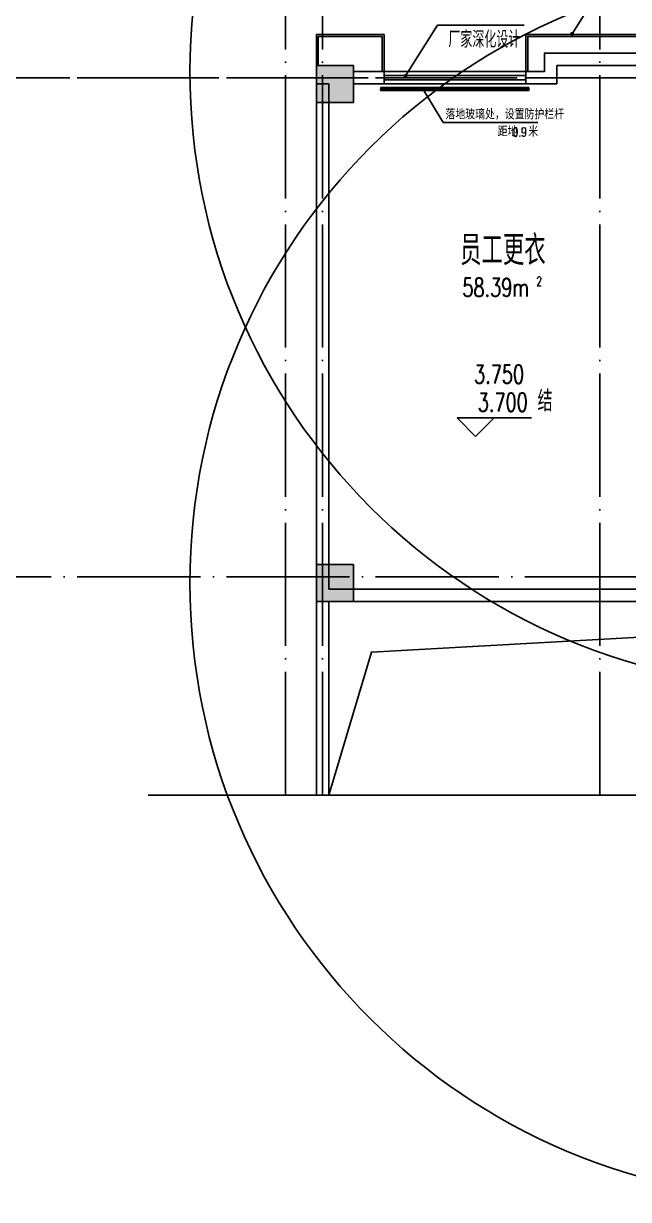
# Model space of a CAD drawing. Extents: x -1313754 to 847533, y 489853 to 941203.
# Drawn here: x -118704 to -108891, y 813619 to 832699 of the extents above; entities that cross this region are included whole.
import ezdxf

# ---------------------------------------------------------------- set-up
doc = ezdxf.new("R2010")
doc.units = 0
doc.header["$LTSCALE"] = 1000
doc.header["$MEASUREMENT"] = 0
doc.linetypes.add('DOTE', pattern=[2.42, 2, -0.2, 0.02, -0.2])
for name, color, linetype in [('A-AXIS-DOTE', 14, 'DOTE'), ('A-AXIS-SYMB', 3, 'Continuous'), ('A-CURTAIN', 134, 'Continuous'), ('A-HATCH-2', 251, 'Continuous'), ('A-HRAIL', 173, 'Continuous'), ('A-LIN-V', 9, 'Continuous'), ('A-WINDOW', 140, 'Continuous'), ('AS-COLN', 6, 'Continuous'), ('AS-WALL', 40, 'Continuous'), ('AS-结构边线层', 200, 'Continuous'), ('DIM_SYMB', 3, 'Continuous'), ('PUB_HATCH', 8, 'Continuous'), ('PUB_TEXT', 7, 'Continuous'), ('SB_ZF消火栓', 10, 'Continuous'), ('建-房间', 7, 'Continuous'), ('建-标高', 3, 'Continuous'), ('建-窗', 4, 'Continuous')]:
    doc.layers.add(name, color=color, linetype=linetype)
doc.styles.add('_TCH_DIM', font='SIMPLEX', dxfattribs={"bigfont": 'GBCBIG'})
doc.styles.add('A-AREA', font='SIMPLEX', dxfattribs={"bigfont": 'GBCBIG'})
doc.styles.add('A-STANDARD', font='SIMPLEX', dxfattribs={"bigfont": 'GBCBIG'})

# ---------------------------------------------------------------- blocks, each defined once
blk = doc.blocks.new('dote')
at = {"layer": 'A-AXIS-DOTE'}
for p, q in [((106282.2, 15360), (106282.2, 36662.3)), ((111382.2, 15360), (111382.2, 36662.3)), ((106882.2, 15360), (106882.2, 36400)), ((76282.2, 27000), (124536.4, 27000)), ((76282.2, 18900), (124441.5, 18900))]:
    blk.add_line(p, q, dxfattribs=at)
blk = doc.blocks.new('43243')
at = {"layer": 'AS-结构边线层'}
blk.add_lwpolyline([(-113954, 832020), (-113354, 832020), (-113354, 831920), (-112854, 831920), (-112854, 831720), (-110554, 831720), (-110554, 831920), (-110254, 831920), (-110254, 832220), (-98354, 832220), (-98354, 823320), (-113954, 823320), (-113954, 832020)], close=True, dxfattribs=at)
blk = doc.blocks.new('A$C5D961328')
at = {"layer": 'A-LIN-V', "ltscale": 500}
blk.add_circle((350, 40), 10001, dxfattribs=at)
blk = doc.blocks.new('234243242332')
at = {"layer": 'SB_ZF消火栓', "xscale": -1, "rotation": 180}
blk.add_blockref('A$C5D961328', (-106354, 831960), dxfattribs=at)
at = {"layer": 'SB_ZF消火栓'}
blk.add_blockref('A$C5D961328', (-106354, 823580), dxfattribs=at)
blk = doc.blocks.new('w4324323333')
at = {"layer": 'AS-COLN'}
for p, q in [((-113354, 832020), (-113954, 832020)), ((-113954, 832020), (-113954, 831420)), ((-113354, 831420), (-113354, 832020)), ((-113954, 831420), (-113354, 831420)), ((-113354, 823920), (-113954, 823920)), ((-113954, 823920), (-113954, 823320)), ((-113354, 823320), (-113354, 823920)), ((-113954, 823320), (-113354, 823320))]:
    blk.add_line(p, q, dxfattribs=at)
blk = doc.blocks.new('WINDOW2DLIB$DYNSTYLE$00000005')
at = {"color": 0}
for points in [[(-0.5, 0.5), (-0.5, -0.5)], [(-0.5, 0.5), (0.5, 0.5)], [(0.5, -0.5), (0.5, 0.5)], [(0.5, 0.1667), (-0.5, 0.1667)], [(0.5, -0.1667), (-0.5, -0.1667)], [(-0.5, -0.5), (0.5, -0.5)]]:
    blk.add_lwpolyline(points, dxfattribs=at)
blk = doc.blocks.new('99平面图例外参$0$$LinePat$圆环')
for points in [[(0, 150), (300, 150)], [(0, 0), (300, 0)], [(0, -150), (300, -150)]]:
    blk.add_lwpolyline(points)
at = {"color": 0}
blk.add_circle((150, 0), 150, dxfattribs=at)

msp = doc.modelspace()

# ---------------------------------------------------------------- hatches: boundary and pattern name
at = {"layer": 'PUB_HATCH'}
for points in [[(-113954.2, 831420), (-113354.2, 831420), (-113354.2, 832020), (-113954.2, 832020)], [(-113954.2, 823320), (-113354.2, 823320), (-113354.2, 823920), (-113954.2, 823920)]]:
    msp.add_hatch(color=256, dxfattribs=at).paths.add_polyline_path(points)

# ---------------------------------------------------------------- linework, layer by layer
at = {"layer": 'A-AXIS-DOTE'}
msp.add_line((-144154.2, 831820), (-109248.5, 831820), dxfattribs=at)
at = {"layer": 'A-AXIS-SYMB'}
for p, q in [((-109806.5, 832530), (-109292.3, 833350)), ((-112505.8, 831850), (-111991.6, 832670)), ((-111991.6, 832670), (-110581.6, 832670))]:
    msp.add_line(p, q, dxfattribs=at)
at = {"layer": 'A-AXIS-SYMB', "const_width": 32}
for points in [[(-109815, 832516.4, 1), (-109798, 832543.6, 1)], [(-112514.3, 831836.4, 1), (-112497.3, 831863.6, 1)]]:
    msp.add_lwpolyline(points, format="xyb", close=True, dxfattribs=at)
at = {"layer": 'A-AXIS-SYMB'}
msp.add_lwpolyline([(-116680, 820180), (-106590, 820180), (-106528.9, 820348), (-106469.6, 820012), (-106410, 820180), (-96320, 820180)], dxfattribs=at)
at = {"layer": 'A-CURTAIN'}
for points in [[(-113954.2, 832020), (-113954.2, 832520), (-112854.2, 832520), (-112854.2, 831920)], [(-113924.2, 832020), (-113924.2, 832490), (-112884.2, 832490), (-112884.2, 831920)], [(-110554.2, 831920), (-110554.2, 832520), (-98054.2, 832520), (-98054.2, 832070), (-98354.2, 832070)], [(-110524.2, 831920), (-110524.2, 832490), (-98084.2, 832490), (-98084.2, 832100), (-98354.2, 832100)]]:
    msp.add_lwpolyline(points, dxfattribs=at)
at = {"layer": 'A-HATCH-2'}
msp.add_lwpolyline([(-113754.2, 820180), (-113060, 822500), (-98354.2, 823320)], dxfattribs=at)
at = {"layer": 'AS-WALL'}
for p, q in [((-110254.2, 832220), (-107154.2, 832220)), ((-110254.2, 832220), (-110254.2, 831920)), ((-112854.2, 831920), (-113354.2, 831920)), ((-113354.2, 831920), (-113354.2, 831720)), ((-112854.2, 831720), (-112854.2, 831920)), ((-110254.2, 831920), (-110554.2, 831920)), ((-110554.2, 831920), (-110554.2, 831720)), ((-110054.2, 832020), (-107154.2, 832020)), ((-110054.2, 832020), (-110054.2, 831720)), ((-113954.2, 831720), (-113954.2, 823420)), ((-113754.2, 831720), (-113954.2, 831720)), ((-113754.2, 831720), (-113754.2, 823520)), ((-113354.2, 831720), (-112854.2, 831720)), ((-110554.2, 831720), (-110054.2, 831720)), ((-107154.2, 823520), (-113754.2, 823520)), ((-113954.2, 823420), (-113954.2, 820180)), ((-113754.2, 823320), (-113754.2, 820180)), ((-107154.2, 823320), (-113754.2, 823320)), ((-113754.2, 820180), (-113954.2, 820180))]:
    msp.add_line(p, q, dxfattribs=at)
at = {"layer": 'DIM_SYMB'}
for p, q in [((-112228.8, 831639.5), (-111895.9, 831091.1)), ((-111895.9, 831091.1), (-110359.3, 831091.1))]:
    msp.add_line(p, q, dxfattribs=at)
at = {"layer": 'DIM_SYMB', "const_width": 20}
msp.add_lwpolyline([(-112234, 831648.1, 1), (-112223.6, 831631, 1)], format="xyb", close=True, dxfattribs=at)
at = {"layer": '建-标高'}
for p, q in [((-111371.7, 826000), (-111671.7, 826300)), ((-111671.7, 826300), (-110465.4, 826300)), ((-111371.7, 826000), (-111071.7, 826300))]:
    msp.add_line(p, q, dxfattribs=at)

# ---------------------------------------------------------------- block references
at = {"layer": 'A-HRAIL', "xscale": 0.1672916666666656, "yscale": 0.1666666666666667, "zscale": 0.1666666666666667, "rotation": 180}
for p in [(-112863, 831635), (-112812.8, 831635), (-112762.6, 831635), (-112712.4, 831635), (-112662.2, 831635), (-112612.1, 831635), (-112561.9, 831635), (-112511.7, 831635), (-112461.5, 831635), (-112411.3, 831635), (-112361.1, 831635), (-112310.9, 831635), (-112260.7, 831635), (-112210.6, 831635), (-112160.4, 831635), (-112110.2, 831635), (-112060, 831635), (-112009.8, 831635), (-111959.6, 831635), (-111909.4, 831635), (-111859.2, 831635), (-111809.1, 831635), (-111758.9, 831635), (-111708.7, 831635), (-111658.5, 831635), (-111608.3, 831635), (-111558.1, 831635), (-111507.9, 831635), (-111457.7, 831635), (-111407.6, 831635), (-111357.4, 831635), (-111307.2, 831635), (-111257, 831635), (-111206.8, 831635), (-111156.6, 831635), (-111106.4, 831635), (-111056.2, 831635), (-111006.1, 831635), (-110955.9, 831635), (-110905.7, 831635), (-110855.5, 831635), (-110805.3, 831635), (-110755.1, 831635), (-110704.9, 831635), (-110654.7, 831635), (-110604.6, 831635), (-110554.4, 831635), (-110504.2, 831635)]:
    msp.add_blockref('99平面图例外参$0$$LinePat$圆环', p, dxfattribs=at)
at = {"layer": 'A-WINDOW'}
msp.add_blockref('43243', (0, 0), dxfattribs=at)
at = {"layer": 'AS-COLN'}
msp.add_blockref('w4324323333', (0, 0), dxfattribs=at)
at = {"layer": 'AS-WALL'}
msp.add_blockref('dote', (-220736.4, 804820), dxfattribs=at)
at = {"layer": 'SB_ZF消火栓', "linetype": 'Continuous'}
msp.add_blockref('234243242332', (0, 0), dxfattribs=at)
at = {"layer": '建-窗', "xscale": -2299.999999992899, "yscale": 200, "zscale": 200, "rotation": 359.9999997342512}
msp.add_blockref('WINDOW2DLIB$DYNSTYLE$00000005', (-111704.2, 831820), dxfattribs=at)

# ---------------------------------------------------------------- texts
at = {"layer": 'PUB_TEXT'}
for s, height, style, p in [('厂家深化设计', 270.07, '_TCH_DIM', (-111812.4, 832306)), ('落地玻璃处，设置防护栏杆', 168.794, '_TCH_DIM', (-111860.2, 831143.6)), ('距地', 168.79, '_TCH_DIM', (-111011.8, 830863.6)), ('米', 168.8, '_TCH_DIM', (-110516.1, 830863.6)), ('结', 337.6, 'A-STANDARD', (-110365.4, 826405))]:
    msp.add_text(s, height=height, dxfattribs=dict(at, style=style)).set_placement(p)
at = {"layer": 'PUB_TEXT', "width": 0.705882}
for s, height, style, p in [('0.9', 148.75, '_TCH_DIM', (-110766.1, 830863.6)), ('3.750', 297.5, 'A-STANDARD', (-111395.4, 826860)), ('3.700', 297.5, 'A-STANDARD', (-111335.4, 826405))]:
    msp.add_text(s, height=height, dxfattribs=dict(at, style=style)).set_placement(p)
at = {"layer": '建-房间', "style": 'A-AREA'}
msp.add_text('员工更衣', height=482.27, dxfattribs=at).set_placement((-111622.9, 828780))
at = {"layer": '建-房间', "style": 'A-AREA', "width": 0.705882}
for s, height, p in [('58.39m', 297.5, (-111585, 828268.1)), ('2', 148.8, (-110385, 828443.1))]:
    msp.add_text(s, height=height, dxfattribs=at).set_placement(p)

doc.saveas('drawing.dxf')
